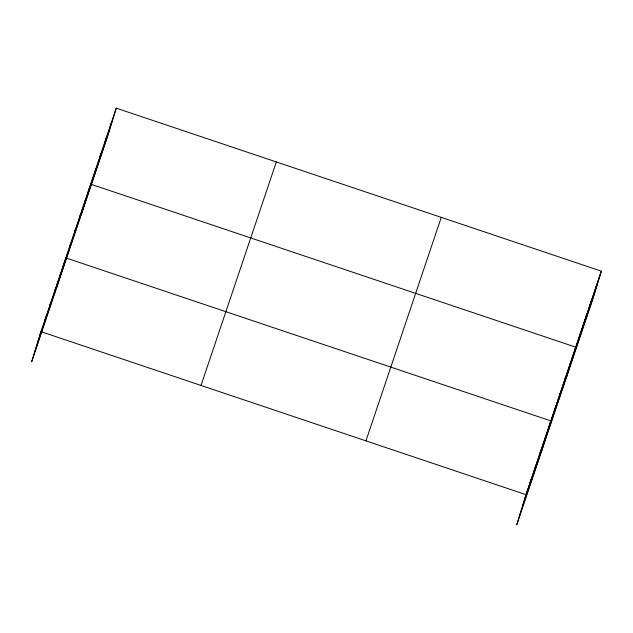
<?xml version="1.0" encoding="UTF-8"?>
<svg xmlns="http://www.w3.org/2000/svg" width="633" height="633" viewBox="0 0 633 633"><rect width="100%" height="100%" fill="white"/><g stroke="black" fill="none" stroke-linecap="round" stroke-linejoin="round"><path stroke-width="0.95" d="M45.022 319.768L45.908 316.888M49.999 305.019L50.877 302.139M54.968 290.262L55.854 287.39M59.937 275.513L60.823 272.641M56.503 288.078L65.792 257.892L550.884 420.913L541.595 451.1M69.883 246.015L70.761 243.135M74.852 231.259L75.738 228.386M79.821 216.51L80.707 213.637M84.79 201.761L85.677 198.889M81.364 214.326L90.646 184.132L575.737 347.161L566.456 377.347M94.887 171.812L95.773 168.94M100.006 156.612L100.892 153.74M105.133 141.412L106.012 138.54M110.253 126.22L111.139 123.34M116.258 108.148L106.969 138.334L31.65 361.831L40.939 331.645L526.031 494.666L516.742 524.852L592.061 301.355L601.35 271.169L116.258 108.148L40.053 334.517M530.114 482.789L531 479.917M535.083 468.04L535.969 465.168M540.06 453.291L540.946 450.411M545.029 438.534L545.915 435.662M554.975 409.037L555.853 406.164M559.944 394.288L560.83 391.408M564.913 379.531L565.799 376.659M569.882 364.782L570.768 361.91M579.978 334.833L580.865 331.961M585.098 319.633L585.984 316.761M590.225 304.441L591.103 301.561M595.344 289.241L596.231 286.369M37.284 343.529L112.603 120.033M34.419 352.818L109.746 129.322M201.017 385.442L276.336 161.945M365.945 440.869L441.272 217.372M526.031 494.666L601.35 271.169M525.145 497.538L600.464 274.042M522.367 506.55L597.694 283.054M519.511 515.84L594.838 292.343"/></g></svg>
